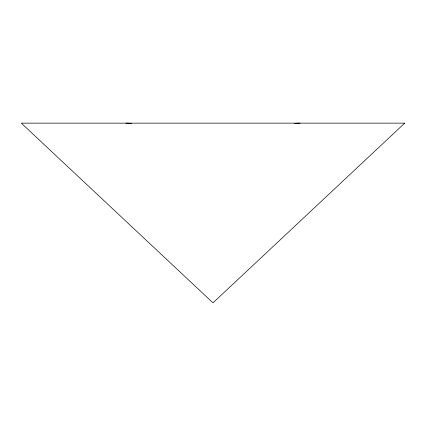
<?xml version="1.0" encoding="UTF-8"?>
<svg xmlns="http://www.w3.org/2000/svg" width="426" height="426" viewBox="0 0 426 426"><rect width="100%" height="100%" fill="white"/><g stroke="black" fill="none" stroke-linecap="round" stroke-linejoin="round"><path stroke-width="0.64" d="M294.515 123.327L300.133 123.146M125.867 123.146L131.485 123.327M404.7 123.146L213 302.854L21.3 123.146L404.7 123.146"/></g></svg>
